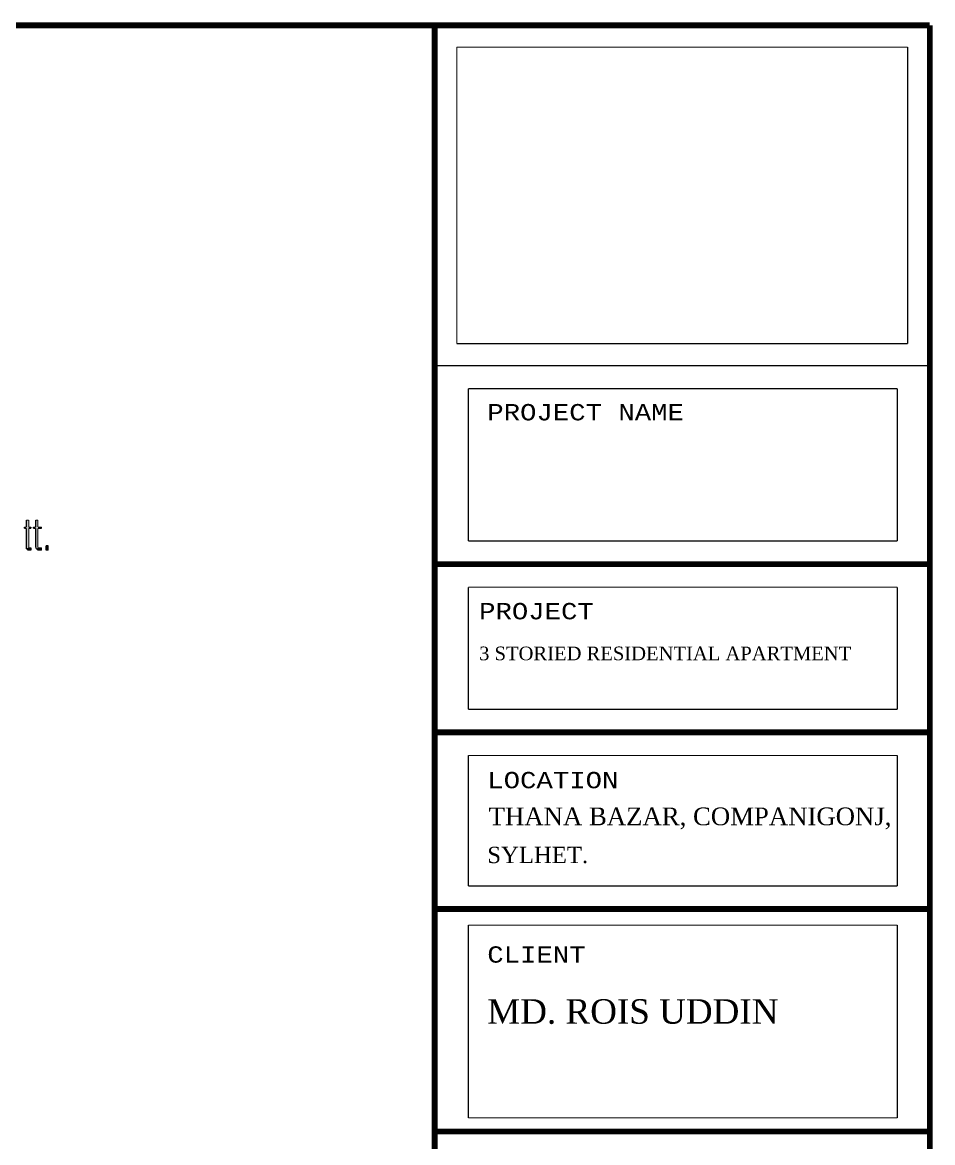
# Model space of a CAD drawing. Header units: millimetres. Extents: x 5 to 350, y 3 to 213.
# Drawn here: x 283.7 to 350.5, y 130.5 to 212.7 of the extents above; entities that cross this region are included whole.
import ezdxf

# ---------------------------------------------------------------- set-up
doc = ezdxf.new("R2010")
doc.units = ezdxf.units.MM
for name, color, linetype in [('H', 251, 'Continuous'), ('P', 255, 'Continuous'), ('T', 255, 'Continuous')]:
    doc.layers.add(name, color=color, linetype=linetype)
doc.styles.get("Standard").update_dxf_attribs({"font": 'arial.ttf'})

msp = doc.modelspace()

# ---------------------------------------------------------------- hatches: boundary and pattern name
at = {"layer": 'H', "linetype": 'Continuous'}
for points in [[(283.968, 174.078), (283.968, 175.595), (283.81, 175.595), (283.81, 175.683), (283.968, 175.683), (283.968, 176.195), (284.145, 176.195), (284.145, 175.683), (284.304, 175.683), (284.304, 175.595), (284.145, 175.595), (284.145, 174.166), (284.233, 174.166), (283.968, 174.078)], [(284.727, 174.078), (284.656, 174.166), (284.656, 175.595), (284.48, 175.595), (284.48, 175.683), (284.656, 175.683), (284.656, 176.195), (284.815, 176.195), (284.815, 175.683), (285.08, 175.683), (285.08, 175.595), (284.815, 175.595), (284.815, 174.166), (284.992, 174.166), (284.727, 174.078)], [(285.415, 173.99), (285.415, 174.325), (285.574, 174.325), (285.574, 173.99), (285.415, 173.99)], [(284.057, 173.99), (284.057, 174.078), (283.968, 174.078), (284.233, 174.166), (284.304, 174.166), (284.304, 173.99), (284.057, 173.99)], [(284.815, 173.99), (284.727, 174.078), (284.992, 174.166), (285.08, 174.166), (285.08, 173.99), (284.815, 173.99)]]:
    msp.add_hatch(color=256, dxfattribs=at).paths.add_polyline_path(points)

# ---------------------------------------------------------------- linework, layer by layer
at = {"layer": 'P'}
for points, const_width in [([(5.256, 212.513), (350.273, 212.513)], 0.423), ([(5.256, 212.513), (350.273, 212.513)], 0.423), ([(313.937, 3.14), (313.937, 212.513)], 0.423), ([(313.937, 212.513), (350.273, 212.513)], 0.423), ([(313.937, 3.14), (313.937, 212.513)], 0.423), ([(313.937, 212.513), (350.273, 212.513)], 0.423), ([(313.937, 187.537), (313.937, 212.513)], 0.085), ([(313.937, 212.513), (350.273, 212.513)], 0.085), ([(313.937, 187.537), (313.937, 212.513)], 0.085), ([(313.937, 212.513), (350.273, 212.513)], 0.085), ([(313.937, 187.537), (313.937, 212.513)], 0.085), ([(313.937, 212.513), (350.273, 212.513)], 0.085), ([(313.937, 187.537), (313.937, 212.513)], 0.085), ([(313.937, 212.513), (350.273, 212.513)], 0.085), ([(350.273, 212.513), (350.273, 3.14)], 0.423), ([(350.273, 212.513), (350.273, 3.14)], 0.423), ([(350.273, 212.513), (350.273, 3.14)], 0.423), ([(350.273, 212.513), (350.273, 3.14)], 0.423), ([(350.273, 212.513), (350.273, 187.537)], 0.085), ([(350.273, 212.513), (350.273, 187.537)], 0.085), ([(350.273, 212.513), (350.273, 187.537)], 0.085), ([(350.273, 212.513), (350.273, 187.537)], 0.085), ([(315.56, 189.142), (315.56, 210.908)], 0.085), ([(315.56, 210.908), (348.65, 210.908)], 0.085), ([(348.65, 210.908), (348.65, 189.142)], 0.085), ([(348.65, 189.142), (315.56, 189.142)], 0.085), ([(348.65, 189.142), (348.65, 189.142)], 0.085), ([(350.273, 187.537), (313.937, 187.537)], 0.085), ([(350.273, 187.537), (313.937, 187.537)], 0.085), ([(350.273, 187.537), (313.937, 187.537)], 0.085), ([(347.892, 187.537), (316.406, 187.537)], 0.085), ([(316.406, 174.66), (316.406, 185.843)], 0.085), ([(316.406, 174.66), (316.406, 185.843)], 0.085), ([(316.406, 185.843), (347.892, 185.843)], 0.085), ([(347.892, 185.843), (347.892, 174.66)], 0.085), ([(347.892, 185.843), (347.892, 174.66)], 0.085), ([(347.892, 185.843), (347.892, 185.843)], 0.085), ([(313.937, 3.14), (313.937, 185.085)], 0.085), ([(313.937, 3.14), (313.937, 185.085)], 0.085), ([(350.273, 185.085), (350.273, 3.14)], 0.085), ([(350.273, 185.085), (350.273, 3.14)], 0.085), ([(284.145, 176.195), (283.968, 176.195)], 0.085), ([(283.968, 176.195), (283.968, 175.683)], 0.085), ([(284.145, 175.683), (284.145, 176.195)], 0.085), ([(284.815, 176.195), (284.656, 176.195)], 0.085), ([(284.656, 176.195), (284.656, 175.683)], 0.085), ([(284.815, 175.683), (284.815, 176.195)], 0.085), ([(283.968, 175.683), (283.81, 175.683)], 0.085), ([(283.81, 175.683), (283.81, 175.595)], 0.085), ([(283.81, 175.595), (283.968, 175.595)], 0.085), ([(283.968, 175.595), (283.968, 174.413)], 0.085), ([(284.304, 175.683), (284.145, 175.683)], 0.085), ([(284.145, 174.413), (284.145, 175.595)], 0.085), ([(284.145, 175.595), (284.304, 175.595)], 0.085), ([(284.304, 175.595), (284.304, 175.683)], 0.085), ([(284.656, 175.683), (284.48, 175.683)], 0.085), ([(284.48, 175.683), (284.48, 175.595)], 0.085), ([(284.48, 175.595), (284.656, 175.595)], 0.085), ([(284.656, 175.595), (284.656, 174.413)], 0.085), ([(285.08, 175.683), (284.815, 175.683)], 0.085), ([(284.815, 174.413), (284.815, 175.595)], 0.085), ([(284.815, 175.595), (285.08, 175.595)], 0.085), ([(285.08, 175.595), (285.08, 175.683)], 0.085), ([(283.968, 174.413), (283.968, 174.325)], 0.085), ([(283.968, 174.325), (283.968, 174.237)], 0.085), ([(284.145, 174.325), (284.145, 174.413)], 0.085), ([(284.145, 174.237), (284.145, 174.325)], 0.085), ([(284.656, 174.413), (284.656, 174.325)], 0.085), ([(284.656, 174.325), (284.656, 174.237)], 0.085), ([(284.815, 174.325), (284.815, 174.413)], 0.085), ([(284.815, 174.237), (284.815, 174.325)], 0.085), ([(285.415, 173.99), (285.415, 174.325)], 0.085), ([(285.415, 174.325), (285.574, 174.325)], 0.085), ([(285.574, 174.325), (285.574, 173.99)], 0.085), ([(347.892, 174.66), (316.406, 174.66)], 0.085), ([(347.892, 174.66), (316.406, 174.66)], 0.085), ([(283.968, 174.237), (283.968, 174.166)], 0.085), ([(284.233, 174.166), (283.968, 174.078)], 0.085), ([(283.968, 174.166), (283.968, 174.078)], 0.085), ([(283.968, 174.078), (284.233, 174.166)], 0.085), ([(283.968, 174.078), (284.057, 174.078)], 0.085), ([(284.057, 174.078), (284.057, 173.99)], 0.085), ([(284.057, 173.99), (284.145, 173.99)], 0.085), ([(284.145, 174.166), (284.145, 174.237)], 0.085), ([(284.233, 174.166), (284.145, 174.166)], 0.085), ([(284.145, 173.99), (284.233, 173.99)], 0.085), ([(284.304, 174.166), (284.233, 174.166)], 0.085), ([(284.233, 173.99), (284.304, 173.99)], 0.085), ([(284.304, 173.99), (284.304, 174.166)], 0.085), ([(284.304, 173.99), (284.304, 173.99)], 0.085), ([(284.656, 174.237), (284.656, 174.166)], 0.085), ([(284.656, 174.166), (284.727, 174.078)], 0.085), ([(284.992, 174.166), (284.727, 174.078)], 0.085), ([(284.727, 174.078), (284.992, 174.166)], 0.085), ([(284.727, 174.078), (284.815, 173.99)], 0.085), ([(284.815, 174.166), (284.815, 174.237)], 0.085), ([(284.903, 174.166), (284.815, 174.166)], 0.085), ([(284.815, 173.99), (284.903, 173.99)], 0.085), ([(284.992, 174.166), (284.903, 174.166)], 0.085), ([(284.903, 173.99), (284.992, 173.99)], 0.085), ([(285.08, 174.166), (284.992, 174.166)], 0.085), ([(284.992, 173.99), (285.08, 173.99)], 0.085), ([(285.08, 173.99), (285.08, 174.166)], 0.085), ([(285.574, 173.99), (285.415, 173.99)], 0.085), ([(285.415, 173.99), (285.415, 173.99)], 0.085), ([(313.937, 172.967), (350.273, 172.967)], 0.423), ([(316.406, 162.313), (316.406, 171.274)], 0.085), ([(316.406, 162.313), (316.406, 171.274)], 0.085), ([(347.892, 171.274), (316.406, 171.274)], 0.085), ([(347.892, 171.274), (347.892, 162.313)], 0.085), ([(347.892, 171.274), (347.892, 162.313)], 0.085), ([(347.892, 162.313), (316.406, 162.313)], 0.085), ([(347.892, 162.313), (316.406, 162.313)], 0.085), ([(313.937, 160.62), (350.273, 160.62)], 0.423), ([(316.406, 149.348), (316.406, 158.926)], 0.085), ([(316.406, 158.926), (347.892, 158.926)], 0.085), ([(316.406, 149.348), (316.406, 158.926)], 0.085), ([(347.892, 158.926), (347.892, 149.348)], 0.085), ([(347.892, 158.926), (347.892, 149.348)], 0.085), ([(316.406, 149.348), (347.892, 149.348)], 0.085), ([(347.892, 149.348), (316.406, 149.348)], 0.085), ([(313.937, 147.655), (350.273, 147.655)], 0.423), ([(316.406, 132.327), (316.406, 146.473)], 0.085), ([(316.406, 132.327), (316.406, 146.473)], 0.085), ([(316.406, 146.473), (347.892, 146.473)], 0.085), ([(347.892, 146.473), (347.892, 132.327)], 0.085), ([(347.892, 146.473), (347.892, 132.327)], 0.085), ([(347.892, 132.327), (316.406, 132.327)], 0.085), ([(347.892, 132.327), (316.406, 132.327)], 0.085), ([(316.406, 132.327), (316.406, 132.327)], 0.085), ([(313.937, 131.322), (350.273, 131.322)], 0.423)]:
    msp.add_lwpolyline(points, dxfattribs=dict(at, const_width=const_width))

# ---------------------------------------------------------------- texts
at = {"layer": 'T', "attachment_point": 7}
for s, insert, char_height in [('{\\fCourier New|b0|i0|c0|p18;PROJECT NAME}', (317.8, 183.5), 1.2), ('{\\fCourier New|b0|i0|c0|p18;PROJECT}', (317.2, 168.9), 1.2), ('{\\fBook Antiqua|b0|i0|c0|p18;3 STORIED RESIDENTIAL APARTMENT}', (317.2, 165.9), 1), ('{\\fCourier New|b0|i0|c0|p18;LOCATION}', (317.8, 156.5), 1.2), ('{\\fBook Antiqua|b0|i0|c0|p18;THANA BAZAR, COMPANIGONJ,}', (317.9, 153.5), 1.3), ('{\\fBook Antiqua|b0|i0|c0|p18;SYLHET.}', (317.8, 151), 1.2), ('{\\fCourier New|b0|i0|c0|p18;CLIENT}', (317.8, 143.7), 1.2), ('{\\fBook Antiqua|b0|i0|c0|p18;MD. ROIS UDDIN}', (317.8, 139.2), 1.8)]:
    msp.add_mtext(s, dxfattribs=dict(at, insert=insert, char_height=char_height))

doc.saveas('drawing.dxf')
